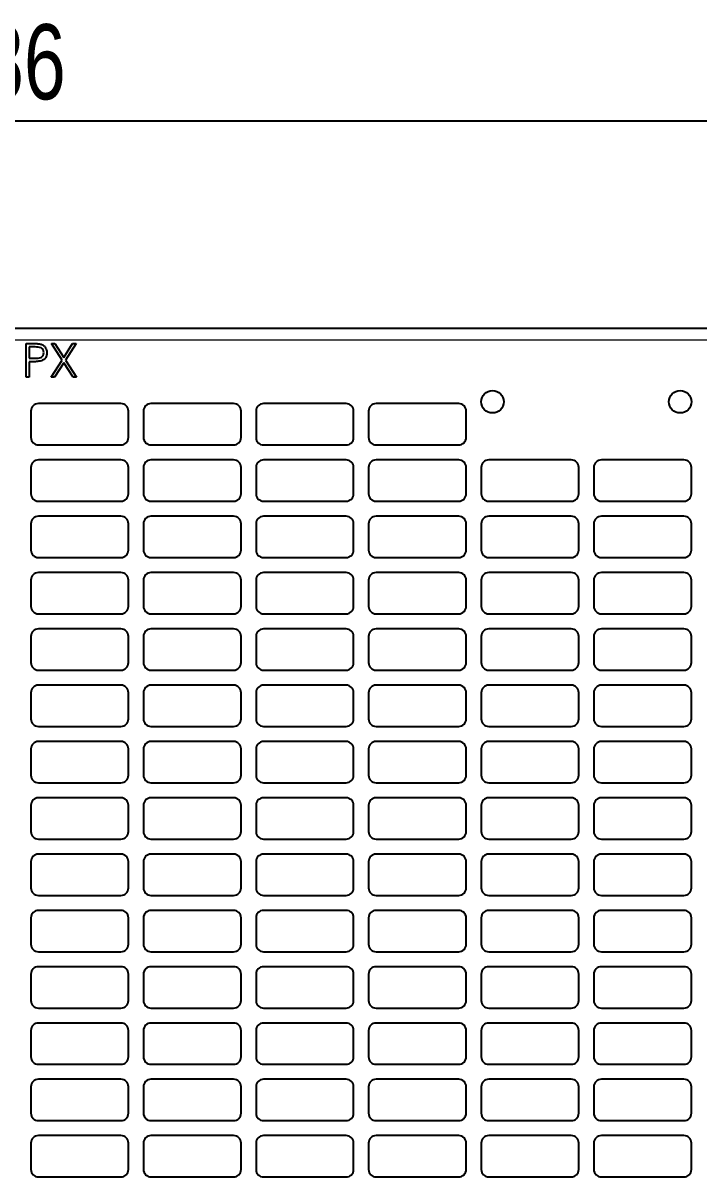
# Model space of a CAD drawing. Header units: millimetres. Extents: x -615 to 971, y 528 to 2003.
# Drawn here: x -267.1 to -87.1, y 1615.4 to 1922.8 of the extents above; entities that cross this region are included whole.
import ezdxf

# ---------------------------------------------------------------- set-up
doc = ezdxf.new("R2010")
doc.units = ezdxf.units.MM
doc.layers.add('FORMAT', color=7, linetype='Continuous')
doc.styles.add('SLDTEXTSTYLE0', font='TXT', dxfattribs={"width": 0.75})
doc.dimstyles.new('SLDDIMSTYLE0', dxfattribs={"dimtxt": 20, "dimasz": 10, "dimexe": 0, "dimexo": 0.0625, "dimgap": 5, "dimtad": 2, "dimdec": 1, "dimrnd": 1e-09, "dimzin": 12, "dimdsep": 46, "dimtxsty": 'SLDTEXTSTYLE0', "dimsah": 1, "dimcen": 0.09, "dimadec": 0, "dimazin": 3, "dimtfac": 1, "dimtofl": 0, "dimtmove": 0, "dimatfit": 3, "dimfxl": 0, "dimfrac": 2, "dimtolj": 1, "dimtzin": 12, "dimarcsym": 0})

# ---------------------------------------------------------------- blocks, each defined once
blk = doc.blocks.new('_D_1')
at = {"layer": 'FORMAT'}
for p, q in [((-510.06, 1841.41), (-510.06, 1897.7)), ((-510.06, 1896.7), (-24.06, 1896.7)), ((-24.06, 1841.41), (-24.06, 1897.7))]:
    blk.add_line(p, q, dxfattribs=at)
for points in [[(-510.06, 1896.7), (-500.06, 1895.16), (-500.06, 1898.24)], [(-24.06, 1896.7), (-34.06, 1898.24), (-34.06, 1895.16)]]:
    blk.add_solid(points, dxfattribs=at)
at = {"layer": 'FORMAT', "insert": (-289.22, 1922.48), "char_height": 20, "attachment_point": 1, "style": 'SLDTEXTSTYLE0'}
blk.add_mtext('486', dxfattribs=at)

msp = doc.modelspace()

# ---------------------------------------------------------------- linework, layer by layer
at = {"color": 7, "linetype": 'Continuous', "lineweight": 25}
for p, q in [((-52.56, 1841.41), (-481.56, 1841.41)), ((-266.32, 1837.41), (-264.56, 1837.41)), ((-266.32, 1828.41), (-266.32, 1837.41)), ((-263.87, 1836.49), (-265.52, 1836.49)), ((-265.52, 1836.49), (-265.52, 1833.49)), ((-259.57, 1837.41), (-258.64, 1837.41)), ((-256.75, 1833), (-259.57, 1837.41)), ((-258.64, 1837.41), (-256.29, 1833.73)), ((-256.29, 1833.73), (-253.93, 1837.41)), ((-253, 1837.41), (-255.82, 1833)), ((-253.93, 1837.41), (-253, 1837.41)), ((-265.52, 1833.49), (-263.94, 1833.47)), ((-265.52, 1832.56), (-265.52, 1828.41)), ((-264.87, 1832.56), (-265.52, 1832.56)), ((-259.69, 1828.41), (-256.75, 1833)), ((-256.29, 1832.27), (-258.76, 1828.41)), ((-253.81, 1828.41), (-256.29, 1832.27)), ((-255.82, 1833), (-252.88, 1828.41)), ((-265.52, 1828.41), (-266.32, 1828.41)), ((-258.76, 1828.41), (-259.69, 1828.41)), ((-252.88, 1828.41), (-253.81, 1828.41)), ((-241.06, 1821.4), (-263.06, 1821.4)), ((-211.06, 1821.4), (-233.06, 1821.4)), ((-181.06, 1821.4), (-203.06, 1821.4)), ((-151.06, 1821.4), (-173.06, 1821.4)), ((-265.06, 1819.4), (-265.06, 1812.4)), ((-239.06, 1812.4), (-239.06, 1819.4)), ((-235.06, 1819.4), (-235.06, 1812.4)), ((-209.06, 1812.4), (-209.06, 1819.4)), ((-205.06, 1819.4), (-205.06, 1812.4)), ((-179.06, 1812.4), (-179.06, 1819.4)), ((-175.06, 1819.4), (-175.06, 1812.4)), ((-149.06, 1812.4), (-149.06, 1819.4)), ((-263.06, 1810.4), (-241.06, 1810.4)), ((-233.06, 1810.4), (-211.06, 1810.4)), ((-203.06, 1810.4), (-181.06, 1810.4)), ((-173.06, 1810.4), (-151.06, 1810.4)), ((-265.06, 1804.4), (-265.06, 1797.4)), ((-241.06, 1806.4), (-263.06, 1806.4)), ((-239.06, 1797.4), (-239.06, 1804.4)), ((-235.06, 1804.4), (-235.06, 1797.4)), ((-211.06, 1806.4), (-233.06, 1806.4)), ((-209.06, 1797.4), (-209.06, 1804.4)), ((-205.06, 1804.4), (-205.06, 1797.4)), ((-181.06, 1806.4), (-203.06, 1806.4)), ((-179.06, 1797.4), (-179.06, 1804.4)), ((-175.06, 1804.4), (-175.06, 1797.4)), ((-151.06, 1806.4), (-173.06, 1806.4)), ((-149.06, 1797.4), (-149.06, 1804.4)), ((-145.06, 1804.4), (-145.06, 1797.4)), ((-121.06, 1806.4), (-143.06, 1806.4)), ((-119.06, 1797.4), (-119.06, 1804.4)), ((-115.06, 1804.4), (-115.06, 1797.4)), ((-91.06, 1806.4), (-113.06, 1806.4)), ((-89.06, 1797.4), (-89.06, 1804.4)), ((-263.06, 1795.4), (-241.06, 1795.4)), ((-233.06, 1795.4), (-211.06, 1795.4)), ((-203.06, 1795.4), (-181.06, 1795.4)), ((-173.06, 1795.4), (-151.06, 1795.4)), ((-143.06, 1795.4), (-121.06, 1795.4)), ((-113.06, 1795.4), (-91.06, 1795.4)), ((-265.06, 1789.4), (-265.06, 1782.4)), ((-241.06, 1791.4), (-263.06, 1791.4)), ((-239.06, 1782.4), (-239.06, 1789.4)), ((-235.06, 1789.4), (-235.06, 1782.4)), ((-211.06, 1791.4), (-233.06, 1791.4)), ((-209.06, 1782.4), (-209.06, 1789.4)), ((-205.06, 1789.4), (-205.06, 1782.4)), ((-181.06, 1791.4), (-203.06, 1791.4)), ((-179.06, 1782.4), (-179.06, 1789.4)), ((-175.06, 1789.4), (-175.06, 1782.4)), ((-151.06, 1791.4), (-173.06, 1791.4)), ((-149.06, 1782.4), (-149.06, 1789.4)), ((-145.06, 1789.4), (-145.06, 1782.4)), ((-121.06, 1791.4), (-143.06, 1791.4)), ((-119.06, 1782.4), (-119.06, 1789.4)), ((-115.06, 1789.4), (-115.06, 1782.4)), ((-91.06, 1791.4), (-113.06, 1791.4)), ((-89.06, 1782.4), (-89.06, 1789.4)), ((-263.06, 1780.4), (-241.06, 1780.4)), ((-233.06, 1780.4), (-211.06, 1780.4)), ((-203.06, 1780.4), (-181.06, 1780.4)), ((-173.06, 1780.4), (-151.06, 1780.4)), ((-143.06, 1780.4), (-121.06, 1780.4)), ((-113.06, 1780.4), (-91.06, 1780.4)), ((-265.06, 1774.4), (-265.06, 1767.4)), ((-241.06, 1776.4), (-263.06, 1776.4)), ((-239.06, 1767.4), (-239.06, 1774.4)), ((-235.06, 1774.4), (-235.06, 1767.4)), ((-211.06, 1776.4), (-233.06, 1776.4)), ((-209.06, 1767.4), (-209.06, 1774.4)), ((-205.06, 1774.4), (-205.06, 1767.4)), ((-181.06, 1776.4), (-203.06, 1776.4)), ((-179.06, 1767.4), (-179.06, 1774.4)), ((-175.06, 1774.4), (-175.06, 1767.4)), ((-151.06, 1776.4), (-173.06, 1776.4)), ((-149.06, 1767.4), (-149.06, 1774.4)), ((-145.06, 1774.4), (-145.06, 1767.4)), ((-121.06, 1776.4), (-143.06, 1776.4)), ((-119.06, 1767.4), (-119.06, 1774.4)), ((-115.06, 1774.4), (-115.06, 1767.4)), ((-91.06, 1776.4), (-113.06, 1776.4)), ((-89.06, 1767.4), (-89.06, 1774.4)), ((-263.06, 1765.4), (-241.06, 1765.4)), ((-233.06, 1765.4), (-211.06, 1765.4)), ((-203.06, 1765.4), (-181.06, 1765.4)), ((-173.06, 1765.4), (-151.06, 1765.4)), ((-143.06, 1765.4), (-121.06, 1765.4)), ((-113.06, 1765.4), (-91.06, 1765.4)), ((-241.06, 1761.4), (-263.06, 1761.4)), ((-211.06, 1761.4), (-233.06, 1761.4)), ((-181.06, 1761.4), (-203.06, 1761.4)), ((-151.06, 1761.4), (-173.06, 1761.4)), ((-121.06, 1761.4), (-143.06, 1761.4)), ((-91.06, 1761.4), (-113.06, 1761.4)), ((-265.06, 1759.4), (-265.06, 1752.4)), ((-239.06, 1752.4), (-239.06, 1759.4)), ((-235.06, 1759.4), (-235.06, 1752.4)), ((-209.06, 1752.4), (-209.06, 1759.4)), ((-205.06, 1759.4), (-205.06, 1752.4)), ((-179.06, 1752.4), (-179.06, 1759.4)), ((-175.06, 1759.4), (-175.06, 1752.4)), ((-149.06, 1752.4), (-149.06, 1759.4)), ((-145.06, 1759.4), (-145.06, 1752.4)), ((-119.06, 1752.4), (-119.06, 1759.4)), ((-115.06, 1759.4), (-115.06, 1752.4)), ((-89.06, 1752.4), (-89.06, 1759.4)), ((-263.06, 1750.4), (-241.06, 1750.4)), ((-233.06, 1750.4), (-211.06, 1750.4)), ((-203.06, 1750.4), (-181.06, 1750.4)), ((-173.06, 1750.4), (-151.06, 1750.4)), ((-143.06, 1750.4), (-121.06, 1750.4)), ((-113.06, 1750.4), (-91.06, 1750.4)), ((-241.06, 1746.4), (-263.06, 1746.4)), ((-211.06, 1746.4), (-233.06, 1746.4)), ((-181.06, 1746.4), (-203.06, 1746.4)), ((-151.06, 1746.4), (-173.06, 1746.4)), ((-121.06, 1746.4), (-143.06, 1746.4)), ((-91.06, 1746.4), (-113.06, 1746.4)), ((-265.06, 1744.4), (-265.06, 1737.4)), ((-239.06, 1737.4), (-239.06, 1744.4)), ((-235.06, 1744.4), (-235.06, 1737.4)), ((-209.06, 1737.4), (-209.06, 1744.4)), ((-205.06, 1744.4), (-205.06, 1737.4)), ((-179.06, 1737.4), (-179.06, 1744.4)), ((-175.06, 1744.4), (-175.06, 1737.4)), ((-149.06, 1737.4), (-149.06, 1744.4)), ((-145.06, 1744.4), (-145.06, 1737.4)), ((-119.06, 1737.4), (-119.06, 1744.4)), ((-115.06, 1744.4), (-115.06, 1737.4)), ((-89.06, 1737.4), (-89.06, 1744.4)), ((-263.06, 1735.4), (-241.06, 1735.4)), ((-233.06, 1735.4), (-211.06, 1735.4)), ((-203.06, 1735.4), (-181.06, 1735.4)), ((-173.06, 1735.4), (-151.06, 1735.4)), ((-143.06, 1735.4), (-121.06, 1735.4)), ((-113.06, 1735.4), (-91.06, 1735.4)), ((-241.06, 1731.4), (-263.06, 1731.4)), ((-211.06, 1731.4), (-233.06, 1731.4)), ((-181.06, 1731.4), (-203.06, 1731.4)), ((-151.06, 1731.4), (-173.06, 1731.4)), ((-121.06, 1731.4), (-143.06, 1731.4)), ((-91.06, 1731.4), (-113.06, 1731.4)), ((-265.06, 1729.4), (-265.06, 1722.4)), ((-239.06, 1722.4), (-239.06, 1729.4)), ((-235.06, 1729.4), (-235.06, 1722.4)), ((-209.06, 1722.4), (-209.06, 1729.4)), ((-205.06, 1729.4), (-205.06, 1722.4)), ((-179.06, 1722.4), (-179.06, 1729.4)), ((-175.06, 1729.4), (-175.06, 1722.4)), ((-149.06, 1722.4), (-149.06, 1729.4)), ((-145.06, 1729.4), (-145.06, 1722.4)), ((-119.06, 1722.4), (-119.06, 1729.4)), ((-115.06, 1729.4), (-115.06, 1722.4)), ((-89.06, 1722.4), (-89.06, 1729.4)), ((-263.06, 1720.4), (-241.06, 1720.4)), ((-233.06, 1720.4), (-211.06, 1720.4)), ((-203.06, 1720.4), (-181.06, 1720.4)), ((-173.06, 1720.4), (-151.06, 1720.4)), ((-143.06, 1720.4), (-121.06, 1720.4)), ((-113.06, 1720.4), (-91.06, 1720.4)), ((-241.06, 1716.4), (-263.06, 1716.4)), ((-211.06, 1716.4), (-233.06, 1716.4)), ((-181.06, 1716.4), (-203.06, 1716.4)), ((-151.06, 1716.4), (-173.06, 1716.4)), ((-121.06, 1716.4), (-143.06, 1716.4)), ((-91.06, 1716.4), (-113.06, 1716.4)), ((-265.06, 1714.4), (-265.06, 1707.4)), ((-239.06, 1707.4), (-239.06, 1714.4)), ((-235.06, 1714.4), (-235.06, 1707.4)), ((-209.06, 1707.4), (-209.06, 1714.4)), ((-205.06, 1714.4), (-205.06, 1707.4)), ((-179.06, 1707.4), (-179.06, 1714.4)), ((-175.06, 1714.4), (-175.06, 1707.4)), ((-149.06, 1707.4), (-149.06, 1714.4)), ((-145.06, 1714.4), (-145.06, 1707.4)), ((-119.06, 1707.4), (-119.06, 1714.4)), ((-115.06, 1714.4), (-115.06, 1707.4)), ((-89.06, 1707.4), (-89.06, 1714.4)), ((-263.06, 1705.4), (-241.06, 1705.4)), ((-233.06, 1705.4), (-211.06, 1705.4)), ((-203.06, 1705.4), (-181.06, 1705.4)), ((-173.06, 1705.4), (-151.06, 1705.4)), ((-143.06, 1705.4), (-121.06, 1705.4)), ((-113.06, 1705.4), (-91.06, 1705.4)), ((-241.06, 1701.4), (-263.06, 1701.4)), ((-211.06, 1701.4), (-233.06, 1701.4)), ((-181.06, 1701.4), (-203.06, 1701.4)), ((-151.06, 1701.4), (-173.06, 1701.4)), ((-121.06, 1701.4), (-143.06, 1701.4)), ((-91.06, 1701.4), (-113.06, 1701.4)), ((-265.06, 1699.4), (-265.06, 1692.4)), ((-239.06, 1692.4), (-239.06, 1699.4)), ((-235.06, 1699.4), (-235.06, 1692.4)), ((-209.06, 1692.4), (-209.06, 1699.4)), ((-205.06, 1699.4), (-205.06, 1692.4)), ((-179.06, 1692.4), (-179.06, 1699.4)), ((-175.06, 1699.4), (-175.06, 1692.4)), ((-149.06, 1692.4), (-149.06, 1699.4)), ((-145.06, 1699.4), (-145.06, 1692.4)), ((-119.06, 1692.4), (-119.06, 1699.4)), ((-115.06, 1699.4), (-115.06, 1692.4)), ((-89.06, 1692.4), (-89.06, 1699.4)), ((-263.06, 1690.4), (-241.06, 1690.4)), ((-233.06, 1690.4), (-211.06, 1690.4)), ((-203.06, 1690.4), (-181.06, 1690.4)), ((-173.06, 1690.4), (-151.06, 1690.4)), ((-143.06, 1690.4), (-121.06, 1690.4)), ((-113.06, 1690.4), (-91.06, 1690.4)), ((-241.06, 1686.4), (-263.06, 1686.4)), ((-211.06, 1686.4), (-233.06, 1686.4)), ((-181.06, 1686.4), (-203.06, 1686.4)), ((-151.06, 1686.4), (-173.06, 1686.4)), ((-121.06, 1686.4), (-143.06, 1686.4)), ((-91.06, 1686.4), (-113.06, 1686.4)), ((-265.06, 1684.4), (-265.06, 1677.4)), ((-239.06, 1677.4), (-239.06, 1684.4)), ((-235.06, 1684.4), (-235.06, 1677.4)), ((-209.06, 1677.4), (-209.06, 1684.4)), ((-205.06, 1684.4), (-205.06, 1677.4)), ((-179.06, 1677.4), (-179.06, 1684.4)), ((-175.06, 1684.4), (-175.06, 1677.4)), ((-149.06, 1677.4), (-149.06, 1684.4)), ((-145.06, 1684.4), (-145.06, 1677.4)), ((-119.06, 1677.4), (-119.06, 1684.4)), ((-115.06, 1684.4), (-115.06, 1677.4)), ((-89.06, 1677.4), (-89.06, 1684.4)), ((-263.06, 1675.4), (-241.06, 1675.4)), ((-233.06, 1675.4), (-211.06, 1675.4)), ((-203.06, 1675.4), (-181.06, 1675.4)), ((-173.06, 1675.4), (-151.06, 1675.4)), ((-143.06, 1675.4), (-121.06, 1675.4)), ((-113.06, 1675.4), (-91.06, 1675.4)), ((-265.06, 1669.4), (-265.06, 1662.4)), ((-241.06, 1671.4), (-263.06, 1671.4)), ((-239.06, 1662.4), (-239.06, 1669.4)), ((-235.06, 1669.4), (-235.06, 1662.4)), ((-211.06, 1671.4), (-233.06, 1671.4)), ((-209.06, 1662.4), (-209.06, 1669.4)), ((-205.06, 1669.4), (-205.06, 1662.4)), ((-181.06, 1671.4), (-203.06, 1671.4)), ((-179.06, 1662.4), (-179.06, 1669.4)), ((-175.06, 1669.4), (-175.06, 1662.4)), ((-151.06, 1671.4), (-173.06, 1671.4)), ((-149.06, 1662.4), (-149.06, 1669.4)), ((-145.06, 1669.4), (-145.06, 1662.4)), ((-121.06, 1671.4), (-143.06, 1671.4)), ((-119.06, 1662.4), (-119.06, 1669.4)), ((-115.06, 1669.4), (-115.06, 1662.4)), ((-91.06, 1671.4), (-113.06, 1671.4)), ((-89.06, 1662.4), (-89.06, 1669.4)), ((-263.06, 1660.4), (-241.06, 1660.4)), ((-233.06, 1660.4), (-211.06, 1660.4)), ((-203.06, 1660.4), (-181.06, 1660.4)), ((-173.06, 1660.4), (-151.06, 1660.4)), ((-143.06, 1660.4), (-121.06, 1660.4)), ((-113.06, 1660.4), (-91.06, 1660.4)), ((-265.06, 1654.4), (-265.06, 1647.4)), ((-241.06, 1656.4), (-263.06, 1656.4)), ((-239.06, 1647.4), (-239.06, 1654.4)), ((-235.06, 1654.4), (-235.06, 1647.4)), ((-211.06, 1656.4), (-233.06, 1656.4)), ((-209.06, 1647.4), (-209.06, 1654.4)), ((-205.06, 1654.4), (-205.06, 1647.4)), ((-181.06, 1656.4), (-203.06, 1656.4)), ((-179.06, 1647.4), (-179.06, 1654.4)), ((-175.06, 1654.4), (-175.06, 1647.4)), ((-151.06, 1656.4), (-173.06, 1656.4)), ((-149.06, 1647.4), (-149.06, 1654.4)), ((-145.06, 1654.4), (-145.06, 1647.4)), ((-121.06, 1656.4), (-143.06, 1656.4)), ((-119.06, 1647.4), (-119.06, 1654.4)), ((-115.06, 1654.4), (-115.06, 1647.4)), ((-91.06, 1656.4), (-113.06, 1656.4)), ((-89.06, 1647.4), (-89.06, 1654.4)), ((-263.06, 1645.4), (-241.06, 1645.4)), ((-233.06, 1645.4), (-211.06, 1645.4)), ((-203.06, 1645.4), (-181.06, 1645.4)), ((-173.06, 1645.4), (-151.06, 1645.4)), ((-143.06, 1645.4), (-121.06, 1645.4)), ((-113.06, 1645.4), (-91.06, 1645.4)), ((-265.06, 1639.4), (-265.06, 1632.4)), ((-241.06, 1641.4), (-263.06, 1641.4)), ((-239.06, 1632.4), (-239.06, 1639.4)), ((-235.06, 1639.4), (-235.06, 1632.4)), ((-211.06, 1641.4), (-233.06, 1641.4)), ((-209.06, 1632.4), (-209.06, 1639.4)), ((-205.06, 1639.4), (-205.06, 1632.4)), ((-181.06, 1641.4), (-203.06, 1641.4)), ((-179.06, 1632.4), (-179.06, 1639.4)), ((-175.06, 1639.4), (-175.06, 1632.4)), ((-151.06, 1641.4), (-173.06, 1641.4)), ((-149.06, 1632.4), (-149.06, 1639.4)), ((-145.06, 1639.4), (-145.06, 1632.4)), ((-121.06, 1641.4), (-143.06, 1641.4)), ((-119.06, 1632.4), (-119.06, 1639.4)), ((-115.06, 1639.4), (-115.06, 1632.4)), ((-91.06, 1641.4), (-113.06, 1641.4)), ((-89.06, 1632.4), (-89.06, 1639.4)), ((-263.06, 1630.4), (-241.06, 1630.4)), ((-233.06, 1630.4), (-211.06, 1630.4)), ((-203.06, 1630.4), (-181.06, 1630.4)), ((-173.06, 1630.4), (-151.06, 1630.4)), ((-143.06, 1630.4), (-121.06, 1630.4)), ((-113.06, 1630.4), (-91.06, 1630.4)), ((-241.06, 1626.4), (-263.06, 1626.4)), ((-211.06, 1626.4), (-233.06, 1626.4)), ((-181.06, 1626.4), (-203.06, 1626.4)), ((-151.06, 1626.4), (-173.06, 1626.4)), ((-121.06, 1626.4), (-143.06, 1626.4)), ((-91.06, 1626.4), (-113.06, 1626.4)), ((-265.06, 1624.4), (-265.06, 1617.4)), ((-239.06, 1617.4), (-239.06, 1624.4)), ((-235.06, 1624.4), (-235.06, 1617.4)), ((-209.06, 1617.4), (-209.06, 1624.4)), ((-205.06, 1624.4), (-205.06, 1617.4)), ((-179.06, 1617.4), (-179.06, 1624.4)), ((-175.06, 1624.4), (-175.06, 1617.4)), ((-149.06, 1617.4), (-149.06, 1624.4)), ((-145.06, 1624.4), (-145.06, 1617.4)), ((-119.06, 1617.4), (-119.06, 1624.4)), ((-115.06, 1624.4), (-115.06, 1617.4)), ((-89.06, 1617.4), (-89.06, 1624.4)), ((-263.06, 1615.4), (-241.06, 1615.4)), ((-233.06, 1615.4), (-211.06, 1615.4)), ((-203.06, 1615.4), (-181.06, 1615.4)), ((-173.06, 1615.4), (-151.06, 1615.4)), ((-143.06, 1615.4), (-121.06, 1615.4)), ((-113.06, 1615.4), (-91.06, 1615.4))]:
    msp.add_line(p, q, dxfattribs=at)
at = {"color": 8, "linetype": 'Continuous', "lineweight": 18}
msp.add_line((-52.56, 1838.31), (-481.56, 1838.31), dxfattribs=at)
at = {"color": 7, "linetype": 'Continuous', "lineweight": 25}
for centre in [(-142.06, 1821.91), (-92.06, 1821.91)]:
    msp.add_circle(centre, 3, dxfattribs=at)
for centre, start, end in [((-263.06, 1819.4), 90, 180), ((-241.06, 1819.4), 0, 90), ((-233.06, 1819.4), 90, 180), ((-211.06, 1819.4), 0, 90), ((-203.06, 1819.4), 90, 180), ((-181.06, 1819.4), 0, 90), ((-173.06, 1819.4), 90, 180), ((-151.06, 1819.4), 0, 90), ((-263.06, 1812.4), 180, 270), ((-241.06, 1812.4), 270, 0), ((-233.06, 1812.4), 180, 270), ((-211.06, 1812.4), 270, 0), ((-203.06, 1812.4), 180, 270), ((-181.06, 1812.4), 270, 0), ((-173.06, 1812.4), 180, 270), ((-151.06, 1812.4), 270, 0), ((-263.06, 1804.4), 90, 180), ((-241.06, 1804.4), 0, 90), ((-233.06, 1804.4), 90, 180), ((-211.06, 1804.4), 0, 90), ((-203.06, 1804.4), 90, 180), ((-181.06, 1804.4), 0, 90), ((-173.06, 1804.4), 90, 180), ((-151.06, 1804.4), 0, 90), ((-143.06, 1804.4), 90, 180), ((-121.06, 1804.4), 0, 90), ((-113.06, 1804.4), 90, 180), ((-91.06, 1804.4), 0, 90), ((-263.06, 1797.4), 180, 270), ((-241.06, 1797.4), 270, 0), ((-233.06, 1797.4), 180, 270), ((-211.06, 1797.4), 270, 0), ((-203.06, 1797.4), 180, 270), ((-181.06, 1797.4), 270, 0), ((-173.06, 1797.4), 180, 270), ((-151.06, 1797.4), 270, 0), ((-143.06, 1797.4), 180, 270), ((-121.06, 1797.4), 270, 0), ((-113.06, 1797.4), 180, 270), ((-91.06, 1797.4), 270, 0), ((-263.06, 1789.4), 90, 180), ((-241.06, 1789.4), 0, 90), ((-233.06, 1789.4), 90, 180), ((-211.06, 1789.4), 0, 90), ((-203.06, 1789.4), 90, 180), ((-181.06, 1789.4), 0, 90), ((-173.06, 1789.4), 90, 180), ((-151.06, 1789.4), 0, 90), ((-143.06, 1789.4), 90, 180), ((-121.06, 1789.4), 0, 90), ((-113.06, 1789.4), 90, 180), ((-91.06, 1789.4), 0, 90), ((-263.06, 1782.4), 180, 270), ((-241.06, 1782.4), 270, 0), ((-233.06, 1782.4), 180, 270), ((-211.06, 1782.4), 270, 0), ((-203.06, 1782.4), 180, 270), ((-181.06, 1782.4), 270, 0), ((-173.06, 1782.4), 180, 270), ((-151.06, 1782.4), 270, 0), ((-143.06, 1782.4), 180, 270), ((-121.06, 1782.4), 270, 0), ((-113.06, 1782.4), 180, 270), ((-91.06, 1782.4), 270, 0), ((-263.06, 1774.4), 90, 180), ((-241.06, 1774.4), 0, 90), ((-233.06, 1774.4), 90, 180), ((-211.06, 1774.4), 0, 90), ((-203.06, 1774.4), 90, 180), ((-181.06, 1774.4), 0, 90), ((-173.06, 1774.4), 90, 180), ((-151.06, 1774.4), 0, 90), ((-143.06, 1774.4), 90, 180), ((-121.06, 1774.4), 0, 90), ((-113.06, 1774.4), 90, 180), ((-91.06, 1774.4), 0, 90), ((-263.06, 1767.4), 180, 270), ((-241.06, 1767.4), 270, 0), ((-233.06, 1767.4), 180, 270), ((-211.06, 1767.4), 270, 0), ((-203.06, 1767.4), 180, 270), ((-181.06, 1767.4), 270, 0), ((-173.06, 1767.4), 180, 270), ((-151.06, 1767.4), 270, 0), ((-143.06, 1767.4), 180, 270), ((-121.06, 1767.4), 270, 0), ((-113.06, 1767.4), 180, 270), ((-91.06, 1767.4), 270, 0), ((-263.06, 1759.4), 90, 180), ((-241.06, 1759.4), 0, 90), ((-233.06, 1759.4), 90, 180), ((-211.06, 1759.4), 0, 90), ((-203.06, 1759.4), 90, 180), ((-181.06, 1759.4), 0, 90), ((-173.06, 1759.4), 90, 180), ((-151.06, 1759.4), 0, 90), ((-143.06, 1759.4), 90, 180), ((-121.06, 1759.4), 0, 90), ((-113.06, 1759.4), 90, 180), ((-91.06, 1759.4), 0, 90), ((-263.06, 1752.4), 180, 270), ((-241.06, 1752.4), 270, 0), ((-233.06, 1752.4), 180, 270), ((-211.06, 1752.4), 270, 0), ((-203.06, 1752.4), 180, 270), ((-181.06, 1752.4), 270, 0), ((-173.06, 1752.4), 180, 270), ((-151.06, 1752.4), 270, 0), ((-143.06, 1752.4), 180, 270), ((-121.06, 1752.4), 270, 0), ((-113.06, 1752.4), 180, 270), ((-91.06, 1752.4), 270, 0), ((-263.06, 1744.4), 90, 180), ((-241.06, 1744.4), 0, 90), ((-233.06, 1744.4), 90, 180), ((-211.06, 1744.4), 0, 90), ((-203.06, 1744.4), 90, 180), ((-181.06, 1744.4), 0, 90), ((-173.06, 1744.4), 90, 180), ((-151.06, 1744.4), 0, 90), ((-143.06, 1744.4), 90, 180), ((-121.06, 1744.4), 0, 90), ((-113.06, 1744.4), 90, 180), ((-91.06, 1744.4), 0, 90), ((-263.06, 1737.4), 180, 270), ((-241.06, 1737.4), 270, 0), ((-233.06, 1737.4), 180, 270), ((-211.06, 1737.4), 270, 0), ((-203.06, 1737.4), 180, 270), ((-181.06, 1737.4), 270, 0), ((-173.06, 1737.4), 180, 270), ((-151.06, 1737.4), 270, 0), ((-143.06, 1737.4), 180, 270), ((-121.06, 1737.4), 270, 0), ((-113.06, 1737.4), 180, 270), ((-91.06, 1737.4), 270, 0), ((-263.06, 1729.4), 90, 180), ((-241.06, 1729.4), 0, 90), ((-233.06, 1729.4), 90, 180), ((-211.06, 1729.4), 0, 90), ((-203.06, 1729.4), 90, 180), ((-181.06, 1729.4), 0, 90), ((-173.06, 1729.4), 90, 180), ((-151.06, 1729.4), 0, 90), ((-143.06, 1729.4), 90, 180), ((-121.06, 1729.4), 0, 90), ((-113.06, 1729.4), 90, 180), ((-91.06, 1729.4), 0, 90), ((-263.06, 1722.4), 180, 270), ((-241.06, 1722.4), 270, 0), ((-233.06, 1722.4), 180, 270), ((-211.06, 1722.4), 270, 0), ((-203.06, 1722.4), 180, 270), ((-181.06, 1722.4), 270, 0), ((-173.06, 1722.4), 180, 270), ((-151.06, 1722.4), 270, 0), ((-143.06, 1722.4), 180, 270), ((-121.06, 1722.4), 270, 0), ((-113.06, 1722.4), 180, 270), ((-91.06, 1722.4), 270, 0), ((-263.06, 1714.4), 90, 180), ((-241.06, 1714.4), 0, 90), ((-233.06, 1714.4), 90, 180), ((-211.06, 1714.4), 0, 90), ((-203.06, 1714.4), 90, 180), ((-181.06, 1714.4), 0, 90), ((-173.06, 1714.4), 90, 180), ((-151.06, 1714.4), 0, 90), ((-143.06, 1714.4), 90, 180), ((-121.06, 1714.4), 0, 90), ((-113.06, 1714.4), 90, 180), ((-91.06, 1714.4), 0, 90), ((-263.06, 1707.4), 180, 270), ((-241.06, 1707.4), 270, 0), ((-233.06, 1707.4), 180, 270), ((-211.06, 1707.4), 270, 0), ((-203.06, 1707.4), 180, 270), ((-181.06, 1707.4), 270, 0), ((-173.06, 1707.4), 180, 270), ((-151.06, 1707.4), 270, 0), ((-143.06, 1707.4), 180, 270), ((-121.06, 1707.4), 270, 0), ((-113.06, 1707.4), 180, 270), ((-91.06, 1707.4), 270, 0), ((-263.06, 1699.4), 90, 180), ((-241.06, 1699.4), 0, 90), ((-233.06, 1699.4), 90, 180), ((-211.06, 1699.4), 0, 90), ((-203.06, 1699.4), 90, 180), ((-181.06, 1699.4), 0, 90), ((-173.06, 1699.4), 90, 180), ((-151.06, 1699.4), 0, 90), ((-143.06, 1699.4), 90, 180), ((-121.06, 1699.4), 0, 90), ((-113.06, 1699.4), 90, 180), ((-91.06, 1699.4), 0, 90), ((-263.06, 1692.4), 180, 270), ((-241.06, 1692.4), 270, 0), ((-233.06, 1692.4), 180, 270), ((-211.06, 1692.4), 270, 0), ((-203.06, 1692.4), 180, 270), ((-181.06, 1692.4), 270, 0), ((-173.06, 1692.4), 180, 270), ((-151.06, 1692.4), 270, 0), ((-143.06, 1692.4), 180, 270), ((-121.06, 1692.4), 270, 0), ((-113.06, 1692.4), 180, 270), ((-91.06, 1692.4), 270, 0), ((-263.06, 1684.4), 90, 180), ((-241.06, 1684.4), 0, 90), ((-233.06, 1684.4), 90, 180), ((-211.06, 1684.4), 0, 90), ((-203.06, 1684.4), 90, 180), ((-181.06, 1684.4), 0, 90), ((-173.06, 1684.4), 90, 180), ((-151.06, 1684.4), 0, 90), ((-143.06, 1684.4), 90, 180), ((-121.06, 1684.4), 0, 90), ((-113.06, 1684.4), 90, 180), ((-91.06, 1684.4), 0, 90), ((-263.06, 1677.4), 180, 270), ((-241.06, 1677.4), 270, 0), ((-233.06, 1677.4), 180, 270), ((-211.06, 1677.4), 270, 0), ((-203.06, 1677.4), 180, 270), ((-181.06, 1677.4), 270, 0), ((-173.06, 1677.4), 180, 270), ((-151.06, 1677.4), 270, 0), ((-143.06, 1677.4), 180, 270), ((-121.06, 1677.4), 270, 0), ((-113.06, 1677.4), 180, 270), ((-91.06, 1677.4), 270, 0), ((-263.06, 1669.4), 90, 180), ((-241.06, 1669.4), 0, 90), ((-233.06, 1669.4), 90, 180), ((-211.06, 1669.4), 0, 90), ((-203.06, 1669.4), 90, 180), ((-181.06, 1669.4), 0, 90), ((-173.06, 1669.4), 90, 180), ((-151.06, 1669.4), 0, 90), ((-143.06, 1669.4), 90, 180), ((-121.06, 1669.4), 0, 90), ((-113.06, 1669.4), 90, 180), ((-91.06, 1669.4), 0, 90), ((-263.06, 1662.4), 180, 270), ((-241.06, 1662.4), 270, 0), ((-233.06, 1662.4), 180, 270), ((-211.06, 1662.4), 270, 0), ((-203.06, 1662.4), 180, 270), ((-181.06, 1662.4), 270, 0), ((-173.06, 1662.4), 180, 270), ((-151.06, 1662.4), 270, 0), ((-143.06, 1662.4), 180, 270), ((-121.06, 1662.4), 270, 0), ((-113.06, 1662.4), 180, 270), ((-91.06, 1662.4), 270, 0), ((-263.06, 1654.4), 90, 180), ((-241.06, 1654.4), 0, 90), ((-233.06, 1654.4), 90, 180), ((-211.06, 1654.4), 0, 90), ((-203.06, 1654.4), 90, 180), ((-181.06, 1654.4), 0, 90), ((-173.06, 1654.4), 90, 180), ((-151.06, 1654.4), 0, 90), ((-143.06, 1654.4), 90, 180), ((-121.06, 1654.4), 0, 90), ((-113.06, 1654.4), 90, 180), ((-91.06, 1654.4), 0, 90), ((-263.06, 1647.4), 180, 270), ((-241.06, 1647.4), 270, 0), ((-233.06, 1647.4), 180, 270), ((-211.06, 1647.4), 270, 0), ((-203.06, 1647.4), 180, 270), ((-181.06, 1647.4), 270, 0), ((-173.06, 1647.4), 180, 270), ((-151.06, 1647.4), 270, 0), ((-143.06, 1647.4), 180, 270), ((-121.06, 1647.4), 270, 0), ((-113.06, 1647.4), 180, 270), ((-91.06, 1647.4), 270, 0), ((-263.06, 1639.4), 90, 180), ((-241.06, 1639.4), 0, 90), ((-233.06, 1639.4), 90, 180), ((-211.06, 1639.4), 0, 90), ((-203.06, 1639.4), 90, 180), ((-181.06, 1639.4), 0, 90), ((-173.06, 1639.4), 90, 180), ((-151.06, 1639.4), 0, 90), ((-143.06, 1639.4), 90, 180), ((-121.06, 1639.4), 0, 90), ((-113.06, 1639.4), 90, 180), ((-91.06, 1639.4), 0, 90), ((-263.06, 1632.4), 180, 270), ((-241.06, 1632.4), 270, 0), ((-233.06, 1632.4), 180, 270), ((-211.06, 1632.4), 270, 0), ((-203.06, 1632.4), 180, 270), ((-181.06, 1632.4), 270, 0), ((-173.06, 1632.4), 180, 270), ((-151.06, 1632.4), 270, 0), ((-143.06, 1632.4), 180, 270), ((-121.06, 1632.4), 270, 0), ((-113.06, 1632.4), 180, 270), ((-91.06, 1632.4), 270, 0), ((-263.06, 1624.4), 90, 180), ((-241.06, 1624.4), 0, 90), ((-233.06, 1624.4), 90, 180), ((-211.06, 1624.4), 0, 90), ((-203.06, 1624.4), 90, 180), ((-181.06, 1624.4), 0, 90), ((-173.06, 1624.4), 90, 180), ((-151.06, 1624.4), 0, 90), ((-143.06, 1624.4), 90, 180), ((-121.06, 1624.4), 0, 90), ((-113.06, 1624.4), 90, 180), ((-91.06, 1624.4), 0, 90), ((-263.06, 1617.4), 180, 270), ((-241.06, 1617.4), 270, 0), ((-233.06, 1617.4), 180, 270), ((-211.06, 1617.4), 270, 0), ((-203.06, 1617.4), 180, 270), ((-181.06, 1617.4), 270, 0), ((-173.06, 1617.4), 180, 270), ((-151.06, 1617.4), 270, 0), ((-143.06, 1617.4), 180, 270), ((-121.06, 1617.4), 270, 0), ((-113.06, 1617.4), 180, 270), ((-91.06, 1617.4), 270, 0)]:
    msp.add_arc(centre, 2, start, end, dxfattribs=at)
for points, knots in [([(-264.56, 1837.41), (-264.17, 1837.41), (-263.49, 1837.41), (-262.81, 1837.32), (-262.51, 1837.28)], [0, 0, 0, 0, 0.560314, 1, 1, 1, 1]), ([(-261.59, 1834.99), (-261.63, 1835.25), (-261.7, 1835.64), (-262.03, 1836.05), (-262.45, 1836.35), (-263.1, 1836.47), (-263.61, 1836.48), (-263.87, 1836.49)], [0, 0, 0, 0, 0.248322, 0.37376, 0.499102, 0.748842, 1, 1, 1, 1]), ([(-262.51, 1837.28), (-262.24, 1837.18), (-261.69, 1836.98), (-261.12, 1836.37), (-260.83, 1835.68), (-260.8, 1835.22), (-260.79, 1835)], [0, 0, 0, 0, 0.279718, 0.559333, 0.779493, 1, 1, 1, 1]), ([(-262.58, 1832.71), (-263.01, 1832.66), (-263.77, 1832.56), (-264.54, 1832.56), (-264.87, 1832.56)], [0, 0, 0, 0, 0.559686, 1, 1, 1, 1]), ([(-263.94, 1833.47), (-263.68, 1833.47), (-263.15, 1833.48), (-262.48, 1833.61), (-262.04, 1833.91), (-261.7, 1834.33), (-261.63, 1834.73), (-261.59, 1834.99)], [0, 0, 0, 0, 0.251143, 0.501048, 0.626315, 0.751748, 1, 1, 1, 1]), ([(-260.79, 1835), (-260.81, 1834.7), (-260.85, 1834.11), (-261.3, 1833.39), (-261.91, 1832.92), (-262.36, 1832.78), (-262.58, 1832.71)], [0, 0, 0, 0, 0.280099, 0.559324, 0.779458, 1, 1, 1, 1])]:
    msp.add_open_spline(points, degree=3, knots=knots, dxfattribs=at)

# ---------------------------------------------------------------- dimensions: what is measured, and where the dimension line sits
at = {"layer": 'FORMAT'}
dim = msp.add_linear_dim(base=(-24.06, 1896.7), p1=(-510.06, 1841.4), p2=(-24.06, 1841.4), angle=0, dimstyle='SLDDIMSTYLE0', dxfattribs=at)
dim.commit()
dim.dimension.update_dxf_attribs({"geometry": '_D_1', "text_midpoint": (-267.06, 1896.7), "dimtype": 160})

doc.saveas('drawing.dxf')
